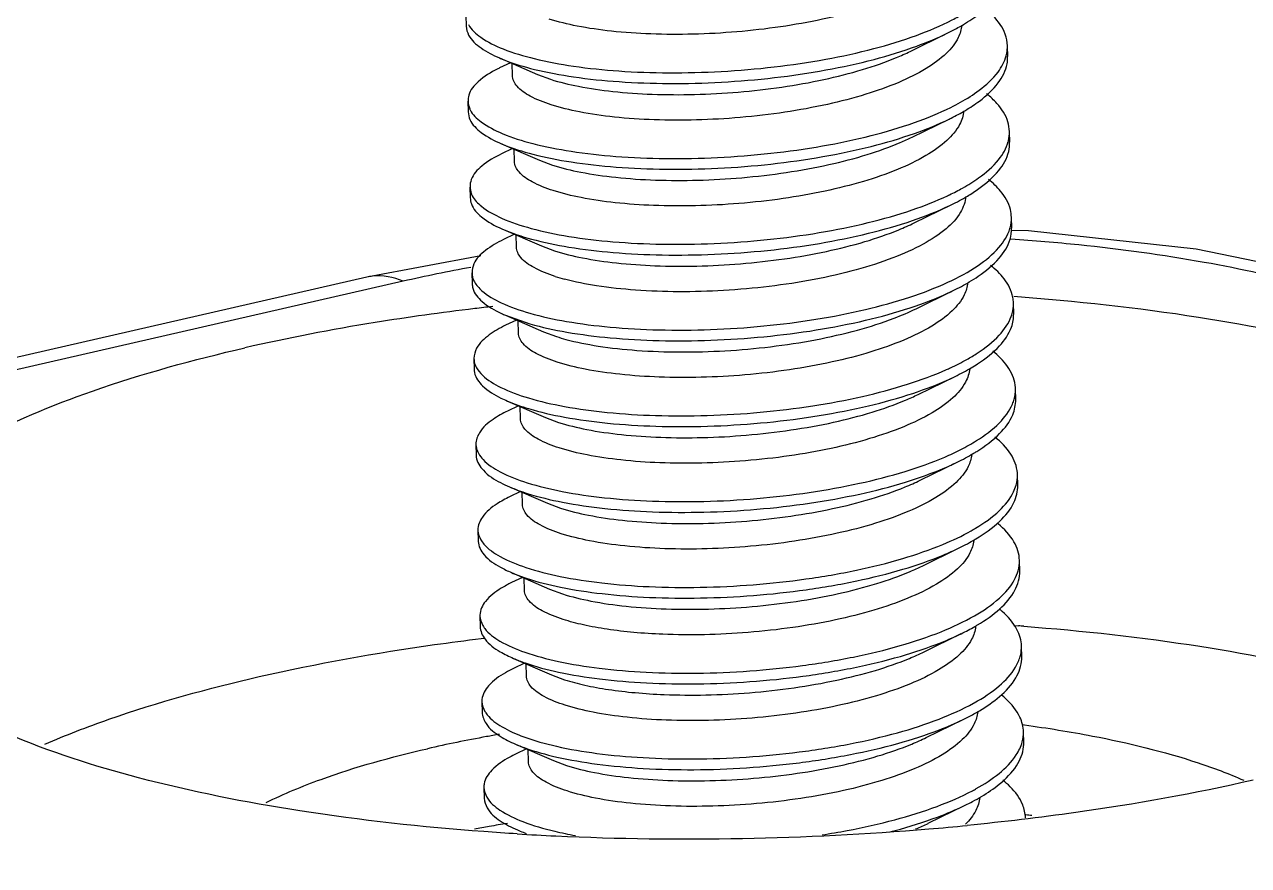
# Model space of a CAD drawing. Header units: millimetres. Extents: x 1034 to 1636, y -2154 to -1937.
# Drawn here: x 1091.9 to 1098.69, y -1980.04 to -1975.38 of the extents above; entities that cross this region are included whole.
import ezdxf

# ---------------------------------------------------------------- set-up
doc = ezdxf.new("R2010")
doc.units = ezdxf.units.MM

# ---------------------------------------------------------------- blocks, each defined once
blk = doc.blocks.new('*u3')
at = {"color": 7}
for p, q in [((-3.276156019408063, 49.97384465338541), (-3.274768391008138, 49.91435557838554)), ((-0.8114287963081779, 49.77458521498556), (-0.6056859997080437, 49.87512290838549)), ((-0.2700336819081031, 49.74635755318559), (-0.2714213102080976, 49.80584662818546)), ((-3.090139845108183, 49.73800090258555), (-2.879363590108142, 49.64691940928537)), ((-3.029349488608091, 49.71175525068543), (-3.088849893508154, 49.68270349608542)), ((-3.01832756660815, 49.64114604368547), (-3.019879207608142, 49.70766651238546)), ((-2.879363590108142, 49.64691940928537), (-2.80641527340822, 49.61977129708544)), ((-3.265054992508112, 49.49793205368542), (-3.263667364208231, 49.43844297878559)), ((-0.8003277694081135, 49.29867261538539), (-0.5945849728082067, 49.3992103086855)), ((-0.2589326550080386, 49.27044495348537), (-0.2603202834081912, 49.32993402848547)), ((-3.079038818308049, 49.26208830288556), (-2.868262563208191, 49.17100680958538)), ((-3.018248461808184, 49.23584265098543), (-3.07774886660809, 49.20679089638543)), ((-3.007226539808244, 49.16523344398547), (-3.008778180808122, 49.23175391278551)), ((-2.868262563208191, 49.17100680958538), (-2.795314246508156, 49.14385869748548)), ((-3.253953965608162, 49.02201945398542), (-3.252566337308167, 48.96253037908536)), ((-0.7892267426082071, 48.82276001568539), (-0.5834839460081866, 48.9232977089855)), ((-0.2478316281082016, 48.7945323537856), (-0.2492192565081268, 48.85402142878547)), ((-3.067937791408099, 48.78617570318556), (-2.857161536408057, 48.69509420998543)), ((-3.00714743490812, 48.75993005138548), (-3.066647839708139, 48.73087829678548)), ((-2.996125512908179, 48.68932084428548), (-2.997677153908057, 48.75584131308551)), ((-2.857161536408057, 48.69509420998543), (-2.784213219608205, 48.66794609778549)), ((-3.192604711708213, 48.64044244368552), (-3.825625846108096, 48.52175021988546)), ((-3.825416013508175, 48.52180423798541), (-39.94489195110816, 40.24265708288544)), ((-3.624196599708057, 48.4989075037854), (-39.94149814240814, 40.17441563488546)), ((-3.242852938808142, 48.54610685438547), (-3.241465310408216, 48.48661777938537)), ((-0.7781257157081427, 48.34684741598539), (-0.5723829191081222, 48.44738510938555)), ((-0.2367306013081816, 48.31861975418542), (-0.2381182296081761, 48.37810882908548)), ((-3.056836764508262, 48.31026310348534), (-2.84606050950822, 48.21918161028543)), ((-3.056836764508262, 48.31026310348534), (-2.920640086808135, 48.26261615238536)), ((-2.996046408008169, 48.28401745168549), (-3.055546812908119, 48.25496569708548)), ((-2.985024486008115, 48.21340824468552), (-2.98657612700822, 48.27992871338552)), ((-2.84606050950822, 48.21918161028543), (-2.773112192808185, 48.19203349808549)), ((-3.231751911908077, 48.07019425468548), (-3.230364283608083, 48.01070517968537)), ((-0.767024688808192, 47.8709348162854), (-0.5612818922080578, 47.97147250968555)), ((-0.2256295744081172, 47.84270715448542), (-0.2270172028082698, 47.90219622938548)), ((-3.045735737708128, 47.83435050388539), (-2.834959482608156, 47.74326901058544)), ((-2.984945381208149, 47.80810485198549), (-3.044445786008168, 47.77905309738549)), ((-2.973923459208208, 47.73749564498553), (-2.975475100208087, 47.80401611368552)), ((-2.834959482608156, 47.74326901058544), (-2.762011165908234, 47.7161208983855)), ((-3.220650885008126, 47.59428165498548), (-3.219263256708246, 47.53479257998538)), ((-0.755923662008172, 47.39502221668545), (-0.5501808654081515, 47.49555990998556)), ((-0.2145285475080527, 47.36679455478543), (-0.2159161759082053, 47.42628362978553)), ((-3.034634710808064, 47.35843790418539), (-2.823858455808136, 47.26735641088544)), ((-2.973844354308198, 47.33219225228549), (-3.033344759108104, 47.30314049768549)), ((-2.962822432308144, 47.26158304528553), (-2.964374073308136, 47.32810351408534)), ((-2.823858455808136, 47.26735641088544), (-2.75091013900817, 47.2402082986855)), ((-3.209549858208106, 47.11836905528548), (-3.208162229808181, 47.05887998038543)), ((-0.7448226351082212, 46.91910961698545), (-0.5390798385082007, 47.01964731028556)), ((-0.2034275207081464, 46.89088195508543), (-0.2048151490081409, 46.95037103008553)), ((-3.023533683908113, 46.8825253044854), (-2.812757428908071, 46.79144381128549)), ((-2.962743327408134, 46.8562796525855), (-3.022243732308198, 46.82722789808554)), ((-2.951721405408193, 46.78567044558554), (-2.953273046408071, 46.85219091438557)), ((-2.812757428908071, 46.79144381128549), (-2.73980911220815, 46.76429569908555)), ((-3.198448831308156, 46.64245645568553), (-3.197061202908117, 46.58296738068543)), ((-0.2359916729081988, 46.58894349448542), (-0.2102200481082264, 46.58706983488537)), ((-3.190390364808195, 46.51670986068552), (-3.168870713908063, 46.51930696988552)), ((-0.7337216082081568, 46.44319701728546), (-0.5279788116081363, 46.54373471068538)), ((-0.192326493808082, 46.41496935548548), (-0.1937141222081209, 46.47445843038554)), ((-3.012432657108207, 46.4066127047854), (-2.801656402008234, 46.31553121158549)), ((-2.951642300608228, 46.38036705298555), (-3.011142705408133, 46.35131529838554)), ((-2.94062037860806, 46.30975784598536), (-2.942172019608165, 46.37627831468558)), ((-2.801656402008234, 46.31553121158549), (-2.728708085308199, 46.28838309938556)), ((-3.187347804408091, 46.16654385598554), (-3.185960176108097, 46.10705478098544)), ((-0.7226205814081368, 45.96728441758546), (-0.5168777847080719, 46.06782211098539)), ((-0.18950058420819, 46.03915651748548), (-0.1771230341081491, 46.03747946058547)), ((-0.1812254669081312, 45.93905675578549), (-0.1826130953081702, 45.99854583068554)), ((-3.001331630208142, 45.93070010518545), (-2.7905553752081, 45.8396186118855)), ((-2.940541273708163, 45.90445445328555), (-3.000041678508182, 45.87540269868555)), ((-2.929519351708223, 45.83384524628536), (-2.931070992708101, 45.90036571498558)), ((-2.7905553752081, 45.8396186118855), (-2.717607058408248, 45.81247049968556)), ((-3.176246777608185, 45.69063125628554), (-3.17485914920826, 45.63114218128544)), ((-0.711519554508186, 45.49137181798551), (-0.5057767579081656, 45.59190951128539))]:
    blk.add_line(p, q, dxfattribs=at)
blk.add_lwpolyline([(2.348310930091884, 48.25905645328544), (1.648635196491796, 48.49679828008539), (0.775752750791753, 48.67644365368551), (-0.1555719734082004, 48.77807594298542), (-0.2482652207081628, 48.78105893508541)], dxfattribs=at)
for centre, radius, start, end in [((-0.4644738550081229, 49.79945576748537), 0.1927431716, 345.3490149542929, 349.6927361572), ((-3.149310826708188, 49.50006189578539), 0.1144612352, 202.6552994702978, 206.2610790037031), ((-0.4570707113081198, 49.32335810188533), 0.1962229392, 345.6873796724, 346.6712518460013), ((-0.4601210811081273, 48.85025973488541), 0.2105084028, 344.9835355492023, 1.021772326800792), ((-0.4558472470082506, 48.84921467488539), 0.2061097659, 343.6742591504957, 344.9563030898055), ((-1.678321575708196, 39.98695578068555), 8.7315377651, 100.3595797880976, 102.8768314649959), ((-2.435813038108222, 49.60211447748543), 1.1298175614, 252.2151236731963, 254.9614433848973), ((-1.514586019808235, 34.02737737038547), 14.4218379358, 96.41971289740172, 96.82032594460159), ((-1.608042300808052, 34.76922174808556), 13.6741455553, 96.80064807439739, 99.13732190260194), ((-0.4574936882081602, 48.37676057068552), 0.2191841723, 340.7345834406998, 344.9778131273951), ((-1.997745931408076, 37.14602421718541), 11.2656203074, 99.1000963350048, 102.8427569522062), ((-2.428016228908064, 49.26785713498543), 1.1298175614, 252.2151236731963, 254.9614433848973), ((-0.4581754769080817, 47.90492299468542), 0.2315278046, 337.8469329336018, 344.8074001496017), ((-1.009341526908088, 48.00869722268544), 1.0948512822, 300.7146886247029, 300.9200034698998), ((-3.035506477608237, 46.67245075878554), 0.168427852, 209.9245412584004, 216.3026260997031), ((-1.005435063508116, 47.5460279537856), 1.1099157583, 299.8922614185974, 300.781590434698), ((-1.256749369508157, 32.36938600468557), 14.2561480462, 85.67361629270034, 85.79018831210503), ((-1.083956572408169, 47.6850668004854), 1.2695908417, 295.972131280104, 299.8373140475066), ((-3.037220995008056, 46.18679032548539), 0.1525942919, 209.2768538989957, 212.6924394058996), ((-1.004650339208183, 47.08819422378542), 1.130735193, 298.8916784630038, 300.7426792903988), ((-1.094431179908156, 47.25123541218545), 1.3168615056, 296.0142421285971, 298.8843706244963), ((-1.778025285208173, 38.29740216848541), 7.7986335512, 99.68622791800301, 100.2208631387017), ((-1.899850459808249, 38.95200238588541), 7.132805087, 100.1908397156942, 102.878473607099), ((-1.006257850508064, 46.63435771458535), 1.1562118938, 297.919315175697, 300.708623711003), ((-1.106044555208086, 46.82062183948551), 1.3675195706, 296.0370838941026, 297.9594651447948), ((-1.19087310760824, 38.07852955568546), 7.529714082000001, 81.94608986030084, 82.20235227990042), ((-1.816262659308222, 38.12081590488538), 7.472143755399999, 100.2560679158062, 100.8940226287944), ((-1.75946424370818, 37.80614387338551), 7.7919007408, 99.50169467490414, 100.2550695770979), ((-2.083426816908059, 60.35649934038543), 14.9512138762, 266.5191974723062, 267.3396221129941), ((-2.043635574608174, 61.48567221618555), 16.0810213539, 267.3847395376944, 274.7626716256984), ((-1.972961432008219, 60.5884825255855), 15.1810553335, 274.7780033874016, 275.5896245079943)]:
    blk.add_arc(centre, radius, start, end, dxfattribs=at)
for points, start_tangent, end_tangent in [([(-0.5363652105081655, 50.39409230388537), (-0.5583123059082027, 50.3219078766856), (-0.6274950015081231, 50.2343260865855), (-0.7406856741081356, 50.15120215858542), (-0.8952975628081958, 50.07448754688539), (-1.083171373708183, 50.00783195278541), (-1.297542801308168, 49.9528209558855), (-1.530912634908191, 49.91081509358537), (-1.77272608080807, 49.88307060978559), (-2.015127930908193, 49.86983141988549), (-2.249888553908136, 49.87111479308555), (-2.468700951108076, 49.88663050858554), (-2.658950080408204, 49.91492424848548), (-2.814212082608151, 49.95402863958543)], (-0.09580484188183888, -0.9954001367651082), (-0.9519095928721196, 0.3063790577014615)), ([(-0.5158575624080868, 49.92340454548548), (-0.424930957208062, 49.9852497969855), (-0.3257276552080839, 50.08722386128557), (-0.2827846066081747, 50.1923273546854), (-0.2814273066081796, 50.2222606453854)], (0.8592661142989954, 0.5115288308761355), (-0.03247622788415174, 0.9994725081874022)), ([(-0.2718339586081129, 49.80583462058553), (-0.2838169641081549, 49.86991345448541), (-0.350323957508067, 49.97138048708553), (-0.3973558975080778, 50.01425613878541)], (-0.02908642903645136, 0.9995769003162825), (-0.7789791889116471, 0.6270497773243784)), ([(-3.273912754008165, 49.91439584718546), (-3.260789439408086, 49.86473458278533), (-3.192048436808136, 49.79338187638541), (-3.090134189008154, 49.73801398688556)], (0.04701091490753798, -0.9988943757372731), (0.9179079588626491, -0.396793370731676)), ([(-3.262177067808238, 49.92422365768539), (-3.193436065208175, 49.85287095128547), (-3.069914630308176, 49.78851068828544), (-2.89640387840825, 49.73420935218542), (-2.679628448908034, 49.69264436008552), (-2.427986404608191, 49.66600050328543), (-2.151224405108223, 49.65588544218554), (-1.86006071810823, 49.66326752418558), (-1.565770650808076, 49.68843832918537), (-1.279750434708149, 49.73100139178541), (-1.013076433808124, 49.78988753568547), (-0.7760767249081937, 49.8633962284855), (-0.5779316204082079, 49.94926135578544), (-0.5437565440081471, 49.96762031638536)], (0.4463713797335701, -0.894847803458638), (0.8732818179693155, 0.4872154209425308)), ([(-0.5251694990081432, 49.91968025978554), (-0.544297793008127, 49.85179503858535), (-0.6105443298082491, 49.76398039048536), (-0.7225832142082709, 49.67951472118557), (-0.8743292446081341, 49.60273573108543), (-1.057305592708076, 49.53643008828544), (-1.269694930308219, 49.4805788912854), (-1.506239144508186, 49.43691224198551), (-1.75372653140812, 49.40783135888546), (-1.997354831908069, 49.39408996778548), (-2.231595401108052, 49.39494243958552), (-2.452360341708186, 49.41015756268553), (-2.646459894108148, 49.43873986378549), (-2.8031110557082, 49.47811603988544)], (-0.08776463126998593, -0.9961412397336251), (-0.9519095928719097, 0.3063790577021143)), ([(-0.6056812819081188, 49.87511325568539), (-0.5765439921080997, 49.88977228078556), (-0.5158575624080868, 49.92340454548548)], (0.8984306966995683, 0.4391153415993669), (0.8592661144897288, 0.5115288305557415)), ([(-3.090134189008154, 49.73801398688556), (-3.068527001908137, 49.72902161328557), (-2.895016250008098, 49.67472027718554), (-2.678240820608266, 49.63315528518547), (-2.426598776308083, 49.60651142828556), (-2.149836776708185, 49.59639636718543), (-1.858673089708077, 49.60377844918548), (-1.564383022408151, 49.62894925428554), (-1.27836280630811, 49.67151231688558), (-1.011688805408198, 49.73039846078541), (-0.7746890965081548, 49.8039071534854), (-0.6056812819081188, 49.87511325568539)], (0.9179079588437583, -0.3967933707753765), (0.8984306965468585, 0.439115341911811)), ([(-0.274841103008157, 49.76496881998537), (-0.2718339586081129, 49.80583462058553)], (0.1785089216816612, 0.9839382932278073), (-0.02908642886550997, 0.9995769003212568)), ([(-2.80641527340822, 49.61977129708544), (-2.651153271208159, 49.58066690598548), (-2.460904141808214, 49.55237316608554), (-2.242091744708091, 49.53685745058556), (-2.007331121708262, 49.53557407738549), (-1.764929271608139, 49.54881326728537), (-1.523115825708146, 49.57655775118542), (-1.289745992108124, 49.6185636133855), (-1.075374564508252, 49.67357461028541), (-0.8875007536080375, 49.7402302043854), (-0.8114119916081108, 49.77455087098542)], (0.9519095928757615, -0.3063790576901464), (0.898236336065376, 0.4395127808970393)), ([(-0.5320377685081894, 49.49204186888551), (-0.4285794920082253, 49.55857464198539), (-0.323730087608169, 49.66002860038543), (-0.2779978275081021, 49.75070516368555)], (0.8729052643673776, 0.4878897410683265), (0.2525074827452146, 0.9675949416763583)), ([(-0.505030674508248, 49.44732664518551), (-0.4271918636080727, 49.49908556708556), (-0.3223424593081745, 49.60053952538556), (-0.2734534746081181, 49.7054797449855), (-0.2704463303082321, 49.74634554558543)], (0.8592711843640832, 0.5115203140849303), (-0.02908642899667778, 0.99957690031744)), ([(-3.08884307510823, 49.68268949878552), (-3.099307785108181, 49.67750487358535), (-3.207660017008152, 49.60616567918555), (-3.260210498708147, 49.53116234278536), (-3.263985239508202, 49.49796758898538)], (-0.8990098529522554, -0.4379284008770886), (0.03319989982189954, -0.9994487313773609)), ([(-2.8031110557082, 49.47811603988544), (-2.919257574808171, 49.52617950668537), (-2.992379082208117, 49.58138326298558), (-3.018327567308233, 49.6411460836855)], (-0.9519095928968755, 0.3063790576245464), (-0.02328295523221045, 0.9997289152543579)), ([(-0.2607834716080788, 49.32992300368551), (-0.2690898437082296, 49.38322825328555), (-0.3297163114081059, 49.48521451228544), (-0.386935181008198, 49.53893557698552)], (-0.0237951238159462, 0.9997168559560171), (-0.7806951031031216, 0.624912118614135)), ([(-3.263985239508202, 49.49796758898538), (-3.254940104908087, 49.45597300908548)], (0.03319990063144346, -0.9994487313504692), (0.3849755910469081, -0.9229267545683589)), ([(-3.262597611208207, 49.4384785139855), (-3.253552476608093, 49.39648393408538), (-3.190678521208156, 49.3245939413855), (-3.079039971408065, 49.26208562658553)], (0.03319989980959612, -0.9994487313777695), (0.9183788533992557, -0.3957022638664942)), ([(-3.251958197508088, 49.4494171366855), (-3.192066149608195, 49.38408301628556), (-3.074033979808178, 49.31885008878544), (-2.905422392908122, 49.26337446378557), (-2.692766535008104, 49.22037897818541), (-2.444305128708152, 49.19210375298553), (-2.169661810708135, 49.18021954798542), (-1.879472900808082, 49.18576313888548), (-1.584976003008137, 49.20909721598537), (-1.297575348708165, 49.24989635618545), (-1.028400695608184, 49.30715960968541), (-0.7878768425081262, 49.37924921518538), (-0.5853204114081336, 49.46395394698538), (-0.5320377685081894, 49.49204186888551)], (0.4422445803414676, -0.896894492768575), (0.8729052643696006, 0.4878897410643495)), ([(-0.5139161475080982, 49.44486136358546), (-0.5370341956082711, 49.36832297708543), (-0.6071015077080801, 49.28081823438538), (-0.7237673158081179, 49.19624465818538), (-0.8816831534081757, 49.11910528338558), (-1.07076774850816, 49.05307134578561), (-1.283594361808127, 48.99922177568556), (-1.516407344408094, 48.95787247018552), (-1.760896839508177, 48.93038443228534), (-2.003037844108121, 48.91776800368552), (-2.234839021208245, 48.91956255098557), (-2.448369816408103, 48.93500788948541), (-2.63692119370819, 48.96313300808561), (-2.792010028808136, 49.00220344028548)], (-0.07933231082465753, -0.9968482253880077), (-0.9519095928729058, 0.3063790576990189)), ([(-0.5945845174081796, 49.39920937618535), (-0.5839327830080947, 49.40446487198551), (-0.505030674508248, 49.44732664518551)], (0.8985727690059435, 0.4388245421589263), (0.8592711842016769, 0.5115203143577465)), ([(-3.079039971408065, 49.26208562658553), (-3.072646351408025, 49.25936101388538), (-2.904034764608127, 49.20388538878547), (-2.691378906608179, 49.16088990318553), (-2.442917500308226, 49.13261467808547), (-2.16827418230821, 49.12073047308559), (-1.878085272408157, 49.12627406388538), (-1.583588374608098, 49.14960814108554), (-1.296187720308239, 49.19040728128539), (-1.027013067208145, 49.24767053468554), (-0.7864892141080873, 49.31976014018551), (-0.5945845174081796, 49.39920937618535)], (0.9183788533378233, -0.3957022640090718), (0.8985727689866734, 0.4388245421983858)), ([(-0.2661333661080789, 49.27812125778541), (-0.2607834716080788, 49.32992300368551)], (0.230518297199483, 0.973067990767475), (-0.02379512393688576, 0.9997168559531386)), ([(-2.795314246508156, 49.14385869748548), (-2.63866812080812, 49.10448350448542), (-2.444584435008096, 49.07590243528557), (-2.223847777608171, 49.06068682358546), (-1.989640773308111, 49.05983043468541), (-1.745976261708165, 49.07357000398542), (-1.498462444008169, 49.10265188458538), (-1.261902488808119, 49.14632057898552), (-1.049508647408175, 49.2021727878855), (-0.8665323417081936, 49.26847842848542), (-0.8003128213081254, 49.29864205488548)], (0.9519095928806517, -0.3063790576749528), (0.8982981906204289, 0.4393863456322509)), ([(-0.5203167810080913, 49.01646812948547), (-0.431399441008125, 49.07248402888536), (-0.3209477698081855, 49.17338182298545), (-0.2669382766081299, 49.27484934868539)], (0.8724715963079318, 0.4886648275002912), (0.2471926430640662, 0.9689663550479972)), ([(-0.4940284158080885, 48.97135661038556), (-0.4300118127081305, 49.01299495388548), (-0.3195601414080329, 49.11389274798557), (-0.2647457378081981, 49.21863218288536), (-0.2593958432081536, 49.27043392878545)], (0.8591974353827859, 0.5116441801014096), (-0.02379512363678606, 0.9997168559602815)), ([(-3.07774993200826, 49.20679308308536), (-3.187867999408127, 49.13787464348547), (-3.246332715108224, 49.06309081698555), (-3.252866071408107, 49.02203709088553)], (-0.8989788243389051, -0.4379920928398596), (0.0162098265019214, -0.9998686121310028)), ([(-2.792010028808136, 49.00220344028548), (-2.908183961208238, 49.05028184968546), (-2.981165862208059, 49.10534100798554), (-3.007176172808272, 49.16372438928556), (-3.007219548208127, 49.16523643768551)], (-0.9519095928889291, 0.3063790576492356), (-0.01705123997163539, 0.9998546170396124)), ([(-0.2496461510081645, 48.85401359358548), (-0.2549840192082229, 48.89650943138554), (-0.3097048432081237, 48.99897863688557), (-0.3761063325081295, 49.06325556278534)], (-0.01835084562808352, 0.9998316090546119), (-0.7820187065526265, 0.623254957943984)), ([(-3.252866071408107, 49.02203709088553), (-3.247082562008245, 48.98775790518539), (-3.240736654208263, 48.97287749188536)], (0.01620982607468508, -0.9998686121379292), (0.4584007097844513, -0.8887456268635651)), ([(-3.251478443008068, 48.96254801598548), (-3.245694933608092, 48.92826883018552), (-3.188714369908098, 48.85587772488543), (-3.076220793908078, 48.78980553268548), (-3.067933460608174, 48.78618575978544)], (0.01620982624381144, -0.9998686121351874), (0.9184540097701417, -0.3955277890833321)), ([(-3.240736654208263, 48.97287749188536), (-3.190101998308137, 48.91536679988553), (-3.077608422308231, 48.84929460768535), (-2.913966405508063, 48.79267402758546), (-2.705518877208078, 48.74827218198539), (-2.460341787308153, 48.71838358808554), (-2.18793173900815, 48.70474140868555), (-1.898838672208058, 48.70845041568555), (-1.604257805108205, 48.72994425908541), (-1.315596616808193, 48.76896869338543), (-1.044033620908181, 48.82459141228537), (-0.800085994408164, 48.89523810828541), (-0.6037949232081701, 48.97371792888543)], (0.4584007097793885, -0.8887456268661765), (0.9047584862090937, 0.4259249718349808)), ([(-0.5027388382081881, 48.96953014848555), (-0.5318699408080647, 48.88185068738539), (-0.6119412306081813, 48.79077284538539), (-0.7389217728082258, 48.7054275076855), (-0.9079273670082557, 48.62837487958541), (-1.111298499808186, 48.56241790388549), (-1.343609691608094, 48.50894613028549), (-1.59350759770814, 48.47028043118553), (-1.846556938408185, 48.44770885728553), (-2.09560748480817, 48.44090612838545), (-2.334914008208216, 48.44984743228542), (-2.550530428208162, 48.47399992508554), (-2.728965666908152, 48.51099154298549)], (-0.07177679195647853, -0.9974207197248494), (-0.9655134267210382, 0.2603532654325632)), ([(-0.6037949232081701, 48.97371792888543), (-0.5932027864080283, 48.97875336568541), (-0.5203167810080913, 49.01646812948547)], (0.9047584860314127, 0.4259249722124147), (0.8724715962601027, 0.488664827585686)), ([(-0.5834830209081474, 48.92329581218542), (-0.4940284158080885, 48.97135661038556)], (0.8988093357035934, 0.4383397974768719), (0.8591974352695481, 0.5116441802915682)), ([(-3.067933460608174, 48.78618575978544), (-2.912578777208068, 48.73318495258536), (-2.704131248908084, 48.68878310698551), (-2.458954158908114, 48.65889451308544), (-2.186544110608224, 48.64525233368545), (-1.897451043908063, 48.64896134078549), (-1.602870176708166, 48.67045518408554), (-1.314208988408154, 48.70947961848537), (-1.042645992508142, 48.7651023372855), (-0.798698366008125, 48.83574903338558), (-0.5918151581082611, 48.91926429078558), (-0.5834830209081474, 48.92329581218542)], (0.918454009847735, -0.3955277889031526), (0.8988093355526944, 0.4383397977862886)), ([(-2.784213219608205, 48.66794609778549), (-2.629124384508259, 48.62887566558538), (-2.440573007208059, 48.60075054698541), (-2.2270422120082, 48.58530520848535), (-1.99524103490819, 48.58351066128557), (-1.753100030308246, 48.59612708978557), (-1.508610535208163, 48.62361512768553), (-1.275797552608196, 48.66496443318556), (-1.062970939308116, 48.71881400328539), (-0.8738863442082447, 48.78484794088536), (-0.7892103872080725, 48.82272660328545)], (0.9519095928717687, -0.3063790577025519), (0.8981678160176066, 0.4396527883115982)), ([(-0.6015708201082361, 48.49366283808558), (-0.4347726168081181, 48.58647062928549), (-0.318764848708156, 48.68677643268552), (-0.2580480120082029, 48.79127765558542)], (0.9075919507957252, 0.4198533682737464), (0.2811110193456141, 0.9596752548661813)), ([(-0.4830293890081521, 48.49538825848549), (-0.4333849884081928, 48.52698155428538), (-0.3173772203082308, 48.62728735778546), (-0.2566603836080503, 48.73178858058554), (-0.2482585227081699, 48.79452451858538)], (0.8591723667743711, 0.5116862751445711), (-0.01835084555916, 0.999831609055877)), ([(-3.066643888308136, 48.73087020858543), (-3.167478419508257, 48.6695403128856), (-3.231833152208083, 48.59501337578558), (-3.24194955480823, 48.54610819948539)], (-0.8985086611224025, -0.4389557903571016), (0.001489032587654545, -0.999998891390362)), ([(1.930164684191936, 48.29262209458557), (1.429329780491798, 48.46579961368548), (0.8192691815918351, 48.60371048168554), (0.1247629024919661, 48.70049452698549), (-0.2521046865082326, 48.73267313438555)], (-0.9191049350018106, 0.3940128404701017), (-0.9976622203501047, 0.06833808664353452)), ([(-2.780909002008229, 48.52629084058549), (-2.898081728808165, 48.57491541568538), (-2.971664612708082, 48.63130609518544), (-2.996108746908135, 48.68934331938544)], (-0.9519095928544581, 0.3063790577563355), (-0.03285672125749745, 0.9994600721730744)), ([(-0.238434355408117, 48.37810423528549), (-0.2415007275080825, 48.40976084748536), (-0.2902932509082348, 48.51267651818534), (-0.3648623213081237, 48.58720547428538)], (-0.01453019070065037, 0.9998944312067164), (-0.7826350962323011, 0.622480767691225)), ([(-3.624196599708057, 48.4989075037854), (-3.794618751808116, 48.52708271858546), (-3.825362536208218, 48.52158011728534)], (-0.9190572602004106, 0.394124031838855), (-0.9726933567784277, -0.2320940190507164)), ([(-3.24194955480823, 48.54610819948539), (-3.238603072208093, 48.51957449418546), (-3.229123350708164, 48.49606169828553)], (0.001489031999921129, -0.9999988913912371), (0.4780355987832244, -0.8783404614931298)), ([(-3.240561926408077, 48.48661912458556), (-3.237215443808168, 48.46008541928541), (-3.186152160508072, 48.38722958388553), (-3.079244199208233, 48.32035187658539), (-3.056818795308232, 48.31030480518552)], (0.001489032708865773, -0.9999988913901815), (0.9183689032237248, -0.3957253562657476)), ([(-3.229123350708164, 48.49606169828553), (-3.187539788908111, 48.4467186588854), (-3.080631827508114, 48.37984095148545), (-2.922027715108129, 48.32210522738546)], (0.4780355987743577, -0.8783404614979554), (0.9614778056987071, -0.274882573381434)), ([(-2.922027715108129, 48.32210522738546), (-2.717875521108112, 48.27632174128553), (-2.476085057208138, 48.24483845048553), (-2.206021936308161, 48.22945019878557), (-1.918145322008172, 48.23132929388544), (-1.623603381608177, 48.25098016438551), (-1.333802088708239, 48.2882198487855), (-1.059964054708075, 48.34218507258538), (-0.8126944522081203, 48.41136563828559), (-0.6015708201082361, 48.49366283808558)], (0.9614778057171274, -0.2748825733170042), (0.9075919507849938, 0.4198533682969443)), ([(-0.4919328900081155, 48.49107305668554), (-0.5114125462081347, 48.42320017168549), (-0.5782773766080709, 48.33524218058551), (-0.6915732237082466, 48.25038353628543), (-0.8455324876082386, 48.1730877904854), (-1.030279540608262, 48.10676158898559), (-1.243529936008144, 48.05126485198548), (-1.480556210208078, 48.00803989568544), (-1.728074575408186, 47.97944106888554), (-1.971350626308094, 47.96616551288548), (-2.20290014400814, 47.96736936508546), (-2.421069084108126, 47.9826337032855), (-2.613663837108106, 48.01110113138543), (-2.769807975108165, 48.05037824088549)], (-0.09264544887279946, -0.9956991617969544), (-0.9519095928702019, 0.3063790577074197)), ([(-0.5723769982081421, 48.44737296078551), (-0.4830293890081521, 48.49538825848549)], (0.8989220730274387, 0.4381085557530832), (0.8591723668469513, 0.5116862750227017)), ([(-2.920640086808135, 48.26261615238536), (-2.716487892708074, 48.21683266628543), (-2.474697428808099, 48.18534937558547), (-2.204634307908123, 48.16996112378547), (-1.916757693608133, 48.17184021888534), (-1.622215753308069, 48.19149108938541), (-1.332414460408131, 48.22873077388545), (-1.058576426408081, 48.28269599768555), (-0.8113068238080814, 48.35187656328549), (-0.6001831917081972, 48.43417376308548), (-0.5723769982081421, 48.44737296078551)], (0.9614778057226243, -0.2748825732977772), (0.8989220728114117, 0.4381085561963325)), ([(-0.2458000188081542, 48.31994955328537), (-0.238434355408117, 48.37810423528549)], (0.259218416613714, 0.965818726515633), (-0.01453019026857121, 0.9998944312129953)), ([(-0.23672031160811, 48.41563066598542), (0.7875195576917804, 48.30025264978553), (1.682925545091848, 48.11646884848551), (2.408551989591842, 47.87317403268548), (2.927874308591868, 47.5825910940855), (3.2148234421918, 47.25933949328555), (3.266170628091913, 47.02903349988537)], (0.9973218261978345, -0.07313805431795756), (0.008053206708469932, -0.9999675724050808)), ([(-2.721168857708108, 48.1767342004855), (-2.542733618908073, 48.13974258258554), (-2.327117199008171, 48.11559008978543), (-2.087810675608239, 48.10664878588545), (-1.838760129208254, 48.11345151478554), (-1.585710788508095, 48.13602308868553), (-1.335812882408163, 48.1746887877855), (-1.103501690608255, 48.22816056138549), (-0.900130557808211, 48.29411753708541), (-0.7781136583081434, 48.34682281248547)], (0.96551342672929, -0.2603532654019613), (0.8979656402922755, 0.4400655733575211)), ([(-0.496943340108146, 48.06530058958538), (-0.438692972908143, 48.10053800798551), (-0.3171775931082266, 48.20021624098536), (-0.2505837690081307, 48.30444192368554)], (0.8716283309968691, 0.4901673720308323), (0.3299912515167847, 0.943983990289235)), ([(-0.4720663688081004, 48.01940141268551), (-0.4373053446081485, 48.04104893308545), (-0.315789964708074, 48.14072716598548), (-0.2491961406082055, 48.24495284878549), (-0.2370467271081225, 48.31861516028539)], (0.859240842836037, 0.5115712794933046), (-0.01453019079159694, 0.9998944312053947)), ([(-3.055524528808178, 48.25492022648541), (-3.146495132908171, 48.20115888498549), (-3.21671321120823, 48.12692610988552), (-3.23117110370822, 48.07019085438537)], (-0.8979632555108896, -0.440070439534724), (-0.005854337672592034, -0.999982863218373)), ([(-2.769807975108165, 48.05037824088549), (-2.885924304308219, 48.09842525448539), (-2.958645189908111, 48.15314920618539), (-2.984996144208253, 48.21245345398552), (-2.985021600408118, 48.21341112098548)], (-0.9519095929033882, 0.3063790576043114), (-0.01916283227851783, 0.999816376070659)), ([(-6.674331888308188, 46.79763071038542), (-6.664593356208229, 46.9411469867855), (-6.456163626708189, 47.28031877288549), (-6.009428730108198, 47.60200746468536), (-5.346960002508126, 47.8899587628855), (-4.501824535608193, 48.12982097668555)], (-0.0708795786260847, 0.9974848797519633), (0.9747219335871219, 0.2234214675992044)), ([(-0.2271873136080558, 47.90219387998559), (-0.2286409464080634, 47.9229863726855), (-0.2714849824081966, 48.02631184118536), (-0.3531945430081578, 48.11078552058552)], (-0.0138101027877182, 0.9999046359833487), (-0.7822097172256108, 0.6230152151254655)), ([(-3.23117110370822, 48.07019085438537), (-3.229500528308108, 48.05141891118546), (-3.217183907108165, 48.01908418378548)], (-0.0058543382060879, -0.9999828632152497), (0.4945116858189688, -0.8691709800657644)), ([(-3.217183907108165, 48.01908418378548), (-3.184375948308116, 47.97813492208547), (-3.083098294908154, 47.91048578468553), (-2.929598321808157, 47.85166519218546), (-2.729826676708171, 47.80452536078542), (-2.491523737408102, 47.77146670958541), (-2.223920223508117, 47.75434501508539), (-1.937380164308138, 47.75439963258555), (-1.643000030608164, 47.77220555908548), (-1.352179537608208, 47.80765119338548), (-1.076180718208207, 47.85994265228555), (-0.8256923212081801, 47.92763447768539), (-0.6104163847080599, 48.00868554418548), (-0.5869952956081761, 48.01935056848538)], (0.4945116864886943, -0.8691709796847267), (0.9067284740233252, 0.4217149207644093)), ([(-0.480907641208205, 48.01378328488545), (-0.5041472132081708, 47.93980407158551), (-0.5741871486080754, 47.85272104928549), (-0.6900122940081701, 47.76877293818552), (-0.8472071472081097, 47.6918498719856), (-1.036207972908187, 47.62570747848554), (-1.249902873408246, 47.57156694528544), (-1.481692488708177, 47.53033843198546), (-1.72526451600811, 47.50283766658549), (-1.967526508508172, 47.4900800463854), (-2.200363260008089, 47.49177899558549), (-2.415569308608042, 47.50732473298558), (-2.603642049508153, 47.53539990448553), (-2.758706948208214, 47.5744656411855)], (-0.099296469246219, -0.9950578933887388), (-0.9519095928710278, 0.3063790577048537)), ([(-0.5869952956081761, 48.01935056848538), (-0.496943340108146, 48.06530058958538)], (0.9067284739258109, 0.4217149209740748), (0.8716283309830798, 0.4901673720553529)), ([(-0.5612695683081483, 47.97144722508551), (-0.4720663688081004, 48.01940141268551)], (0.8989088882946892, 0.4381356074833521), (0.8592408426912336, 0.5115712797365183)), ([(-3.229783475308182, 48.0107017793855), (-3.228112899908183, 47.99192983618536), (-3.182988320008121, 47.91864584708537), (-3.081710666508229, 47.85099670968543), (-3.045699071708214, 47.8344354974854)], (-0.00585433763110917, -0.9999828632186158), (0.918203267335903, -0.3961095301222535)), ([(-3.045699071708214, 47.8344354974854), (-2.928210693508163, 47.79217611718559), (-2.728439048408177, 47.74503628588536), (-2.490136109008176, 47.71197763458554), (-2.222532595108191, 47.69485594008552), (-1.935992535908213, 47.69491055758544), (-1.641612402208125, 47.71271648418542), (-1.350791909308214, 47.74816211838538), (-1.074793089808168, 47.8004535773855), (-0.8243046929081856, 47.86814540268551), (-0.6090287564080654, 47.94919646918561), (-0.5612695683081483, 47.97144722508551)], (0.9182032673900401, -0.3961095299967605), (0.8989088883720676, 0.4381356073245972)), ([(-0.2347394881081755, 47.84424776758533), (-0.2271873136080558, 47.90219387998559)], (0.2617465498115303, 0.965136645072479), (-0.01381010368414785, 0.9999046359709677)), ([(-2.762011165908234, 47.7161208983855), (-2.605867027908175, 47.67684378888544), (-2.413272274808151, 47.64837636088555), (-2.195103334808209, 47.63311202258546), (-1.963553817108163, 47.63190817038549), (-1.720277766108097, 47.64518372638554), (-1.472759401008148, 47.67378255318545), (-1.235733126808213, 47.71700750948548), (-1.022482731408104, 47.77250424648537), (-0.837735678408194, 47.8388304479854), (-0.767009138508115, 47.87090303018545)], (0.9519095928757219, -0.3063790576902697), (0.8982674813184364, 0.4394491233417503)), ([(-0.4853197227081409, 47.58969107038547), (-0.4431542350081372, 47.61468969608541), (-0.3161820237081656, 47.71370504018546), (-0.2437391066081318, 47.81761796968544)], (0.8713061096073391, 0.4907399141713704), (0.376888202999982, 0.9262587556614211)), ([(-0.4610867235081741, 47.54342509778553), (-0.4417666066080983, 47.55520062108553), (-0.3147943953082404, 47.6542159652854), (-0.2423514783081373, 47.75812889478539), (-0.225799685308175, 47.84270480498549)], (0.8594042506649643, 0.511296718099179), (-0.01381010296390899, 0.9999046359809152)), ([(-3.044400655308209, 47.77896115318549), (-3.12492224230823, 47.73272657738539), (-3.200974551608169, 47.65882511418545), (-3.220411890808123, 47.59428117118546)], (-0.8976890461331476, -0.4406295229016776), (-0.002024147909606766, -0.9999979514105217)), ([(-2.758706948208214, 47.5744656411855), (-2.874986143308092, 47.62260145158552), (-2.948162470508123, 47.67795020818539), (-2.973903815908216, 47.73679403788537), (-2.97392201680816, 47.73750058108544)], (-0.9519095928939225, 0.3063790576337211), (-0.02028200727992217, 0.9997942989338844)), ([(-0.2159615868081346, 47.42628285618548), (-0.2164053937082144, 47.43618988868548), (-0.2532832344080589, 47.53988831688548), (-0.3410952967082039, 47.63400784458554)], (-0.01703264601413103, 0.9998549339628011), (-0.7804524308576495, 0.6252151654977557)), ([(-3.220411890808123, 47.59428117118546), (-3.219774082408094, 47.58328727948538), (-3.205089970108133, 47.54204365868554)], (-0.002024148141944157, -0.9999979514100515), (0.5036062772312689, -0.8639332830336279)), ([(-3.205089970108133, 47.54204365868554), (-3.180607154108088, 47.50961189118539)], (0.5036062769392655, -0.8639332832038433), (0.6798574532137638, -0.7333442870232882)), ([(-3.180607154108088, 47.50961189118539), (-3.085002155708139, 47.4412257302854), (-2.936670430108165, 47.38135099728538), (-2.741362723408201, 47.3328806810855), (-2.506646753908058, 47.2982666621856), (-2.241614501708227, 47.27942487688551), (-1.956530543008171, 47.27766121138552), (-1.662435028608115, 47.29362099168543), (-1.370716664808242, 47.32726402298545), (-1.092672212908155, 47.37786614468541), (-0.8390695445082201, 47.44404724008541), (-0.6197311536080861, 47.52382461688558), (-0.5751148192082383, 47.54378408088542)], (0.6798574528256812, -0.733344287383066), (0.9065000588277561, 0.4222056884331083)), ([(-0.4699447400080317, 47.53716255098539), (-0.4895046361081086, 47.47077697088548), (-0.5566167125081165, 47.38289677178545), (-0.6685968342081878, 47.29902780268549), (-0.8192204328082653, 47.22300406138538), (-1.003729422508059, 47.15627170608559), (-1.216748886408027, 47.10044877538553), (-1.452110183208106, 47.05714317198544), (-1.696398388608145, 47.02842595368543), (-1.937356647108118, 47.01464846608542), (-2.172703573708191, 47.01526220968549), (-2.394802458108188, 47.03037782638557), (-2.590089402408125, 47.05900813148537), (-2.747605921408081, 47.09855304158555)], (-0.1050527127031443, -0.9944666548224282), (-0.9519095928722081, 0.3063790577011868)), ([(-0.5751148192082383, 47.54378408088542), (-0.4853197227081409, 47.58969107038547)], (0.9065000589313591, 0.4222056882106665), (0.8713061097115412, 0.4907399139863597)), ([(-0.5501632338081208, 47.49552375588542), (-0.4610867235081741, 47.54342509778553)], (0.8988132805669488, 0.4383317084999439), (0.8594042504940123, 0.5112967183865208)), ([(-3.219024262508128, 47.5347920962854), (-3.218386454008169, 47.5237982044855), (-3.179219525708163, 47.45012281618551), (-3.083614527408145, 47.38173665538557), (-3.034582119908123, 47.35855954828548)], (-0.002024147783703109, -0.9999979514107765), (0.9178901110647315, -0.3968346557567461)), ([(-3.034582119908123, 47.35855954828548), (-2.93528280170824, 47.32186192228551), (-2.739975095008049, 47.2733916060854), (-2.505259125508132, 47.2387775871855), (-2.240226873408233, 47.21993580198546), (-1.955142914708063, 47.21817213648546), (-1.661047400208076, 47.23413191668556), (-1.369329036408089, 47.26777494798534), (-1.09128458450823, 47.31837706978558), (-0.8376819161080675, 47.38455816508554), (-0.6183435252081608, 47.46433554188548), (-0.5501632338081208, 47.49552375588542)], (0.9178901110446328, -0.3968346558032351), (0.898813280665969, 0.4383317082968994)), ([(-0.2235861411080577, 47.36859565938539), (-0.2159615868081346, 47.42628285618548)], (0.2652603018418741, 0.9641768366159592), (-0.01703264658683605, 0.999854933953045)), ([(-2.75091013900817, 47.2402082986855), (-2.595845240308222, 47.20114256198553), (-2.407772499408111, 47.17306739048536), (-2.192566450808158, 47.1575216530855), (-1.959729699308127, 47.15582270388541), (-1.717467706808179, 47.16858032418554), (-1.473895679508246, 47.19608108948546), (-1.242106064208201, 47.23730960278544), (-1.028411163708142, 47.29145013598554), (-0.8394103380080651, 47.35759252948537), (-0.7559070676081774, 47.39498831408537)], (0.9519095928729573, -0.3063790576988588), (0.8981774656427959, 0.4396330745195181)), ([(-0.4467622749081102, 47.06944011438554), (-0.3143862860081299, 47.16775752758554), (-0.2361246079082093, 47.27132062098553), (-0.2145739585081401, 47.36679378118538)], (0.8578843071143922, 0.5138428900032183), (-0.01703264590650971, 0.9998549339646344)), ([(-0.2375122363081346, 47.33080969598541), (-0.2235861411080577, 47.36859565938539)], (0.4215671759165417, 0.9067971747804202), (0.2652603010453017, 0.9641768368351088)), ([(-3.033282974008216, 47.30301457468545), (-3.102764096508167, 47.26423962868557), (-3.1846190909082, 47.19070648948536), (-3.209527194908105, 47.11836937118551)], (-0.8977566953307157, -0.4404916752776072), (0.01393560724472338, -0.9999028947106419)), ([(-0.4737514157081932, 47.11405374838546), (-0.4481499032081047, 47.12892918938542), (-0.3157739144080551, 47.22724660258541), (-0.2375122363081346, 47.33080969598541)], (0.8711082092515015, 0.4910911196251084), (0.421567174750106, 0.9067971753226926)), ([(-2.747605921408081, 47.09855304158555), (-2.864429095908235, 47.14698608738536), (-2.938074793708211, 47.20322706368552), (-2.962810011108104, 47.26160023758553)], (-0.9519095928136334, 0.3063790578831766), (-0.03162130869637406, 0.9994999213788508)), ([(-0.2048156516081008, 46.95037101798539), (-0.2356909506081593, 47.05340968108544), (-0.3234088090081286, 47.15267737168551), (-0.3289381168082173, 47.15719853738551)], (-0.02407622938189018, 0.9997101255757844), (-0.7778216877505538, 0.6284850213528403)), ([(-3.209527194908105, 47.11836937118551), (-3.209423146708218, 47.11517571238551), (-3.192858823108168, 47.06467445918543)], (0.01393560802110598, -0.9999028946998214), (0.5068511199113186, -0.8620336085354458)), ([(-3.192858823108168, 47.06467445918543), (-3.176230335908258, 47.04114584268541)], (0.5068511197122472, -0.8620336086524941), (0.638000852267884, -0.7700356566454917)), ([(-3.176230335908258, 47.04114584268541), (-3.086337976008167, 46.97205737208537), (-2.943236452308156, 46.91115966548546), (-2.752474213208188, 46.86138527928551), (-2.521443164108177, 46.82523653368548), (-2.259092757008261, 46.80468872628558), (-1.975583837708086, 46.80111373018553), (-1.681895636308127, 46.81522693108536), (-1.389401105008119, 46.84705955788559), (-1.109427026208209, 46.89595747398539), (-0.852815906908063, 46.96060647918557), (-0.6295066043081761, 47.03908314068553), (-0.4737514157081932, 47.11405374838546)], (0.6380008505906732, -0.7700356580351183), (0.8711082092616789, 0.4910911196070552)), ([(-0.4589239982082063, 47.06012873568534), (-0.4799307203081753, 46.99182707048544), (-0.5491550203082625, 46.90353080238538), (-0.6655407307081305, 46.81828908768557), (-0.8233766147080814, 46.74069621048557), (-1.012195327708127, 46.67442233598535), (-1.22614339360814, 46.62007493928559), (-1.463109957508095, 46.57799190908554), (-1.710255793108217, 46.55042679928556), (-1.952972506008109, 46.53808743118543), (-2.183644413808111, 46.54017113898544)], (-0.1108736752728358, -0.9938345074163475), (-0.9991838415832157, 0.0403936965256625)), ([(-0.5390596869081037, 47.01960602168538), (-0.4501316324081017, 47.06743019138548)], (0.8986756614547742, 0.4386137885530096), (0.8597201093084271, 0.5107654389743947)), ([(-3.208139566608111, 47.05888029618541), (-3.208035518408224, 47.05568663748545), (-3.174842707508105, 46.98165676768554), (-3.084950347708173, 46.9125682970855), (-3.02347415820816, 46.88266265528546)], (0.01393560729995575, -0.9999028947098721), (0.9175385463658046, -0.3976468482622824)), ([(-3.02347415820816, 46.88266265528546), (-2.941848823908117, 46.8516705905854), (-2.751086584808149, 46.80189620438546), (-2.520055535708138, 46.76574745868538), (-2.257705128708153, 46.74519965138552), (-1.974196209308161, 46.74162465518543), (-1.680508008008132, 46.75573785618553), (-1.38801347660808, 46.78757048288549), (-1.10803939780817, 46.83646839908556), (-0.8514282785081377, 46.90111740428551), (-0.6281189760081816, 46.97959406568543), (-0.5390596869081037, 47.01960602168538)], (0.9175385464367671, -0.3976468480985418), (0.8986756613111837, 0.4386137888472119)), ([(-0.2123357891081241, 46.89299579208546), (-0.2048156516081008, 46.95037101798539)], (0.2679209367466373, 0.9634409020032337), (-0.02407622957742457, 0.9997101255710753)), ([(-2.73980911220815, 46.76429569908555), (-2.582292593208194, 46.7247507889856), (-2.38700564890803, 46.69612048388535), (-2.16490676450826, 46.68100486718549), (-1.929559837808256, 46.68039112358542), (-1.6886015794081, 46.69416861128548), (-1.444313374008175, 46.72288582948545), (-1.208952077208096, 46.76619143288553), (-0.9959326133081277, 46.82201436358537), (-0.8114236236081069, 46.88874671888539), (-0.7448079065081856, 46.91907950608538)], (0.9519095928790149, -0.3063790576800387), (0.8982936090916948, 0.4393957121604824)), ([(-2.276343065408128, 46.33013542888557), (-1.994527467908142, 46.32475680908556), (-1.701369103808133, 46.33702376718543), (-1.408220431808218, 46.36703894218545), (-1.126433535508113, 46.41421849448557), (-0.8669210396082008, 46.47731468778557), (-0.6397340229082147, 46.55446415018559), (-0.453673255208173, 46.64325994718547), (-0.3159487946081754, 46.74084467828561), (-0.2319011118081562, 46.84402099828549), (-0.2123357891081241, 46.89299579208546)], (0.998683201234469, -0.05130169170771463), (0.2679209376131558, 0.9634409017622656)), ([(-0.437416974108146, 46.59247227078549), (-0.3145611662081365, 46.68135560328551), (-0.2305134835081617, 46.78453192338543), (-0.2034280233081063, 46.89088194298552)], (0.8590674677510077, 0.5118623700291626), (-0.02407622912782972, 0.9997101255819031)), ([(-2.991176340708193, 45.43286750448556), (-3.176475096108106, 45.44531936848534), (-4.197031390308211, 45.56042678048539), (-5.09243737780821, 45.74421058178541), (-5.81806382220816, 45.98750539748539), (-6.337386141208185, 46.2780883360856), (-6.624335274908162, 46.60133993698537), (-6.674331888308188, 46.79763071038542)], (-0.9981535839819664, 0.06074061889671294), (-0.07087957863262392, 0.9974848797514987)), ([(-3.022178276508157, 46.82709425528537), (-3.080025287808212, 46.79569430048537), (-3.167649003608062, 46.72256634358541), (-3.198447393708193, 46.64708031508553), (-3.198402219408081, 46.64245815478534)], (-0.8980676754497432, -0.439857306762426), (0.03642795904984251, -0.9993362816386999)), ([(-2.736504894508244, 46.62264044188555), (-2.852554924608171, 46.67065133378537), (-2.925152258508092, 46.72519408218545), (-2.951662845308192, 46.78397791618545), (-2.951712403208148, 46.78567186898545)], (-0.9519095928677691, 0.3063790577149786), (-0.01622982926190434, 0.9998682876469929)), ([(-0.1937779297080624, 46.47445648358553), (-0.2187108209081998, 46.56687969208542), (-0.3006605339080579, 46.66679707768549), (-0.3168426208080746, 46.68047170878549)], (-0.03049744228915819, 0.9995348448222402), (-0.7754040545501817, 0.6314654006255125)), ([(-3.198402219408081, 46.64245815478534), (-3.181480059608134, 46.58842900758555)], (0.03642795874035776, -0.9993362816499813), (0.4979329167314461, -0.8672155501576957)), ([(-2.183644413808111, 46.54017113898544), (-2.34505405670825, 46.55067087408543), (-2.49301531510821, 46.56833920488543), (-2.624419424108169, 46.59257526698548), (-2.736504894508244, 46.62264044188555)], (-0.9991838415830373, 0.04039369653007552), (-0.9519095928655127, 0.3063790577219889)), ([(-0.1812954243081322, 46.58491117708536), (0.7965550305918896, 46.47350290328541), (1.680027224491937, 46.29215879508547), (2.24637730309189, 46.11274093028555)], (0.9971503959287761, -0.07543929943395225), (0.9338359972557249, -0.3577014540498905)), ([(-3.197014591108086, 46.58296907978547), (-3.169855048308136, 46.51324395438542), (-3.085712929908141, 46.44348818038543), (-3.012378813108171, 46.40673673068545)], (0.03642795873394505, -0.9993362816502152), (0.9172871105255332, -0.3982265145161962)), ([(-3.171242676708175, 46.57273302928547), (-3.087100558308066, 46.50297725538553), (-2.949289011508199, 46.44108816858557), (-2.763151875208109, 46.39003667058546), (-2.535902161608078, 46.35237447878558), (-2.276343065408128, 46.33013542888557)], (0.5913560853656777, -0.8064105531929635), (0.9986832012358888, -0.05130169168007467)), ([(-0.4479338732081715, 46.58313446658553), (-0.4702390187081846, 46.51320449948548), (-0.5398734828082752, 46.42591923278542), (-0.6541991914081109, 46.34251914788547), (-0.8101383288080797, 46.26566814148555), (-0.9986861922080834, 46.19923042798541), (-1.212920588408224, 46.14461757988556), (-1.445094322808245, 46.10307831088539), (-1.687761419708067, 46.07544770098548), (-1.930228357808232, 46.06243551558555), (-2.164208027408108, 46.06393155478554), (-2.381431268808115, 46.07949620488557), (-2.570208222708175, 46.10763646198552), (-2.725403867608179, 46.14672784218556)], (-0.1170308760848984, -0.9931282767310581), (-0.9519095928728916, 0.3063790576990632)), ([(-2.274955437108133, 46.27064635388547), (-1.993139839608148, 46.26526773408546), (-1.699981475508139, 46.27753469218555), (-1.406832803408179, 46.30754986718557), (-1.125045907208118, 46.35472941948547), (-0.8655334113080926, 46.41782561278546), (-0.6383463946081065, 46.49497507528554), (-0.527959677508079, 46.54369553838546)], (0.9986832012345769, -0.05130169170561154), (0.8985358534222301, 0.4389001254440298)), ([(-4.422340687108203, 46.30535757078542), (-3.450053720308233, 46.48268807368549), (-3.190390364808195, 46.51670986068552)], (0.9747219335772834, 0.2234214676421267), (0.9927037034617339, 0.1205792566462332)), ([(-0.2008891804081259, 46.41790439218539), (-0.1938085440082205, 46.46254646478542), (-0.1937779297080624, 46.47445648358553)], (0.2662577980740168, 0.9639018544254266), (-0.03049744312374199, 0.9995348447967756)), ([(-3.012378813108171, 46.40673673068545), (-2.94790138310816, 46.38159909358546), (-2.761764246908115, 46.33054759558536), (-2.534514533208153, 46.29288540378548), (-2.274955437108133, 46.27064635388547)], (0.9172871105062617, -0.3982265145605869), (0.998683201236642, -0.05130169166541327)), ([(-2.17584760460818, 46.20591379648545), (-1.945175696808178, 46.20383008868544), (-1.702458983908059, 46.21616945678556), (-1.455313148308051, 46.24373456658554), (-1.218346584408096, 46.28581759678536), (-1.004398518508197, 46.34016499348536), (-0.8155798055081505, 46.40643886808539), (-0.733705544808231, 46.44316419758547)], (0.9991838415844284, -0.04039369649566475), (0.8981868981426349, 0.439613803246568)), ([(-0.455898864408141, 46.15980370308557), (-0.3167019506082625, 46.25450299368549), (-0.2269034306082176, 46.35725576458549), (-0.2008891804081259, 46.41790439218539)], (0.8735823130166495, 0.4866764247264098), (0.266257798988392, 0.9639018541728495)), ([(-0.4266374199081611, 46.11635928818555), (-0.3153143222081098, 46.19501391878543), (-0.2255158023082231, 46.29776668958539), (-0.1924209157081123, 46.40305738988536), (-0.1923903013081372, 46.41496740858543)], (0.8592426801996721, 0.5115681934241848), (-0.03049744230958834, 0.9995348448216167)), ([(-3.011087161208138, 46.35120163608553), (-3.056710650708169, 46.32708687838544), (-3.150066720308246, 46.2544007934855), (-3.186846756108139, 46.17899718578542), (-3.187051903408246, 46.1665587507855)], (-0.8984592109380538, -0.4390569966195391), (0.05027341476139453, -0.9987354923943722)), ([(-5.612121246808215, 45.92980078708547), (-5.256240653408213, 46.06868186178554), (-4.422340687108203, 46.30535757078542)], (0.9164222909848427, 0.4002126741947244), (0.9747219335855185, 0.2234214676062002)), ([(-2.725403867608179, 46.14672784218556), (-2.842035052408164, 46.1950558684855), (-2.915415116208237, 46.25086157758551), (-2.940619287908135, 46.30976391458535)], (-0.9519095929011879, 0.3063790576111471), (-0.02591595958345588, 0.9996641251134646)), ([(-2.728708085308199, 46.28838309938556), (-2.616622614908124, 46.25831792448548), (-2.485218505908165, 46.23408186238544), (-2.337257247408161, 46.21641353158543), (-2.17584760460818, 46.20591379648545)], (0.9519095928655127, -0.3063790577219889), (0.9991838415830373, -0.04039369653007552)), ([(-0.1828099753082597, 45.99853933498548), (-0.2023452800081031, 46.08030212988547), (-0.2784928446081949, 46.18083379258542), (-0.3065443172081359, 46.20524208948541)], (-0.03297551144510689, 0.9994561599414623), (-0.7759095194065984, 0.6308442103199663)), ([(-3.187051903408246, 46.1665587507855), (-3.170323944908091, 46.11216712108535)], (0.05027341483465628, -0.9987354923906843), (0.4889556434895663, -0.8723086487589724)), ([(-2.977829117908186, 45.97995019938548), (-2.954820944808148, 45.97113342818557), (-2.773386619308212, 45.91883230878557), (-2.55001308060821, 45.8796785818854), (-2.293353598008139, 45.85576377378538), (-2.013348899208268, 45.8485899889854), (-1.720842675808058, 45.85901180998553), (-1.42716216230815, 45.88720324338556), (-1.143680013608105, 45.93265098958545), (-0.8813744243082056, 45.99417429638538), (-0.6504045067082416, 46.06997062918549), (-0.4597173484081623, 46.1576853906854), (-0.455898864408141, 46.15980370308557)], (0.9291919694692924, -0.3695974619417423), (0.8735823130551987, 0.4866764246572142)), ([(-0.4365871170082301, 46.10999634298537), (-0.4557861560081164, 46.04388496698539), (-0.52244814950825, 45.9559914194856), (-0.6345180173082099, 45.87176139628536), (-0.7855102685081192, 45.7954395153854), (-0.9690933937081354, 45.72894513088545), (-1.181853800408135, 45.67306351348543), (-1.417962629208205, 45.62953176498559), (-1.664111383108207, 45.60060021728555), (-1.90598908960817, 45.58685771288538), (-2.140849345108222, 45.58757416578555), (-2.362377972908121, 45.60273260138547), (-2.557156683008088, 45.63134249478549), (-2.714302840808159, 45.67081524248556)], (-0.1017303362015343, -0.9948120117370534), (-0.951909592873205, 0.3063790576980896)), ([(-3.185664275108138, 46.1070696757854), (-3.164253985708115, 46.04488060668541), (-3.085897315608236, 45.97449281388549), (-3.001294448008139, 45.93078574698552)], (0.05027341454442243, -0.9987354924052939), (0.917278979866762, -0.3982452424004494)), ([(-3.165641614008223, 46.10436968168551), (-3.087284943908116, 46.03398188888536), (-2.977829117908186, 45.97995019938548)], (0.5400800495889271, -0.8416136524772054), (0.9291919695243057, -0.3695974618034354)), ([(-3.001294448008139, 45.93078574698552), (-2.953433316508153, 45.91164435328551), (-2.771998991008104, 45.85934323388551), (-2.548625452208057, 45.82018950688553), (-2.2919659696081, 45.79627469888555), (-2.011961270908159, 45.78910091408557), (-1.719455047408132, 45.79952273498543), (-1.425774534008156, 45.82771416838546), (-1.142292385208179, 45.87316191458558), (-0.8799867960080974, 45.93468522138551), (-0.649016878308089, 46.01048155418539), (-0.5168629026081817, 46.06779166178558)], (0.9172789799021734, -0.3982452423188863), (0.8984323800132088, 0.4391118975202123)), ([(-0.1894732239080668, 45.94268441158556), (-0.183447381508131, 45.97570732798545), (-0.1828099753082597, 45.99853933498548)], (0.262327054425187, 0.9649790238738899), (-0.03297551216013272, 0.999456159917871)), ([(-0.1771230341081491, 46.03747946058547), (0.2004462158919296, 45.97581146238554), (0.7856954227919459, 45.82728001898545), (1.039398170091886, 45.73054161568552)], (0.9908356163796369, -0.1350732442550523), (0.9155728024601397, -0.4021522639440018)), ([(-2.717607058408248, 45.81247049968556), (-2.56241141350813, 45.77337911948553), (-2.373634459608184, 45.74523886238558), (-2.156411218208177, 45.72967421228554), (-1.922431548608074, 45.72817817308555), (-1.679964610508137, 45.74119035848548), (-1.437297513608087, 45.7688209683854), (-1.205123779108135, 45.81036023738557), (-0.9908893830081524, 45.86497308548542), (-0.8023415196081487, 45.93141079898555), (-0.7226036767082178, 45.96724987498555)], (0.9519095928679905, -0.3063790577142909), (0.8982080602937601, 0.4395705636451575)), ([(-0.444236675608181, 45.68419678368537), (-0.3180284277081, 45.76822525048556), (-0.2225166344080662, 45.87051787268547), (-0.1894732239080668, 45.94268441158556)], (0.873464742556988, 0.4868874033181129), (0.262327055117125, 0.9649790236857883)), ([(-0.4158124283080724, 45.64027514918553), (-0.3166407993081748, 45.7087361755855), (-0.2211290061080717, 45.81102879778541), (-0.1820597531082058, 45.91621825298535), (-0.1814223469081071, 45.93905025998538)], (0.8592856142686687, 0.5114960734071345), (-0.03297551139076012, 0.9994561599432554)), ([(-4.383878388008156, 45.60694618818547), (-4.079293279908143, 45.73532082868542), (-3.489637705908194, 45.90538177448548)], (0.8976046343276205, 0.4408014523950421), (0.9747219335793702, 0.2234214676330236)), ([(-3.000004828008173, 45.87532714758549), (-3.032825259508172, 45.85841367418561), (-3.131874926608134, 45.78620596668543), (-3.174621427008219, 45.71092241768542), (-3.175602383808155, 45.69066473498538)], (-0.8987856905334274, -0.4383882782332924), (0.051883779689593, -0.9986531296727218)), ([(-2.714302840808159, 45.67081524248556), (-2.830588554608198, 45.7189546088855), (-2.904082130708161, 45.77467710358542), (-2.929516830708167, 45.83385137118557)], (-0.9519095928372666, 0.3063790578097492), (-0.02719083473805075, 0.9996302608996228)), ([(1.092312702891832, 45.73085845358537), (0.1069327713919392, 45.55113799188553), (-0.4942860193082197, 45.47961228118538)], (-0.9747219335877705, -0.2234214675963751), (-0.9952415525262482, -0.09743845301082696)), ([(-0.1718523724081251, 45.52262247068552), (-0.1865965067082698, 45.59368079438536), (-0.2569103373082271, 45.69479106008544), (-0.2967879919081042, 45.73047364768536)], (-0.03160401422159103, 0.9995004683766194), (-0.7777745930660911, 0.6285433019139386)), ([(-3.175602383808155, 45.69066473498538), (-3.159424841108148, 45.6360520096855)], (0.05188378040559616, -0.9986531296355227), (0.4845243445258424, -0.8747777772450571)), ([(-3.159424841108148, 45.6360520096855), (-3.086886415308186, 45.56506774578543), (-2.959825306408106, 45.50129231748542)], (0.4845243450472659, -0.8747777769562497), (0.9321609258277666, -0.3620442077425369)), ([(-1.300090477708181, 45.4275565038854), (-1.161154632908165, 45.45125667138541), (-0.89616539740814, 45.51118767248545), (-0.6615089685082012, 45.58560550888546), (-0.466275023608091, 45.67220890188537), (-0.444236675608181, 45.68419678368537)], (0.9883999168248152, 0.151873646234949), (0.8734647425600682, 0.4868874033125871)), ([(-0.4252970879081204, 45.63545330948546), (-0.4475728613081174, 45.56226238968543), (-0.5048243189080495, 45.48642585378548)], (-0.09243222185118845, -0.9957189786097546), (-0.7079648721553039, -0.7062476476379402)), ([(-3.174214755408116, 45.6311756599855), (-3.158037212708109, 45.57656293478544), (-3.085498787008191, 45.50557867078555), (-2.990214089808205, 45.45482562058555)], (0.05188377945902432, -0.9986531296847005), (0.9175824198650433, -0.3975455983338409)), ([(-0.9226907218081806, 45.4443410883855), (-0.8947777691081455, 45.45169859748557), (-0.660121340208093, 45.52611643398541), (-0.5057680287081894, 45.59189165448538)], (0.9681111820268888, 0.2505209357209499), (0.8983999923019194, 0.4391781572800626)), ([(-2.959825306408106, 45.50129231748542), (-2.783169539908158, 45.44776958778539), (-2.668429675608195, 45.42388569208538)], (0.932160925879399, -0.3620442076095982), (0.983993732074091, -0.1782030730343953)), ([(-2.990214089808205, 45.45482562058555), (-2.958437678108226, 45.44180324248555), (-2.941633393908091, 45.43544563348541)], (0.9175824198404927, -0.3975455983905067), (0.9383169027693042, -0.345776502928438)), ([(-0.781229620608201, 45.4596911776855), (-0.7777134593081882, 45.4611821728854), (-0.7115048488080902, 45.49134175338554)], (0.921115104981577, 0.3892903330096682), (0.898296124883637, 0.4393905688781238))]:
    blk.add_spline(points, degree=3, dxfattribs=dict(at, start_tangent=start_tangent, end_tangent=end_tangent))

msp = doc.modelspace()

# ---------------------------------------------------------------- block references
msp.add_blockref('*u3', (1097.623979550097, -2025.299985094522))

doc.saveas('drawing.dxf')
